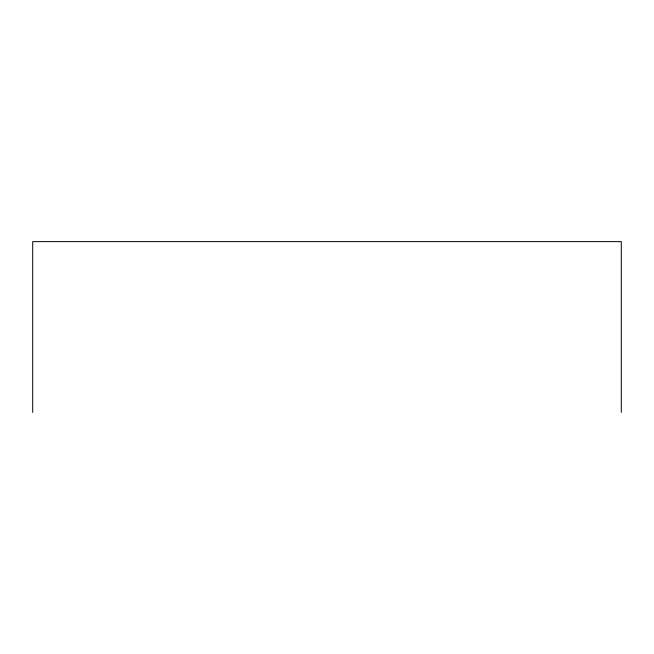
<?xml version="1.0" encoding="UTF-8"?>
<svg xmlns="http://www.w3.org/2000/svg" width="654" height="654" viewBox="0 0 654 654"><rect width="100%" height="100%" fill="white"/><g stroke="black" fill="none" stroke-linecap="round" stroke-linejoin="round"><path stroke-width="0.98" d="M621.3 412.372L621.3 241.628L32.7 241.628L32.7 412.372"/></g></svg>
